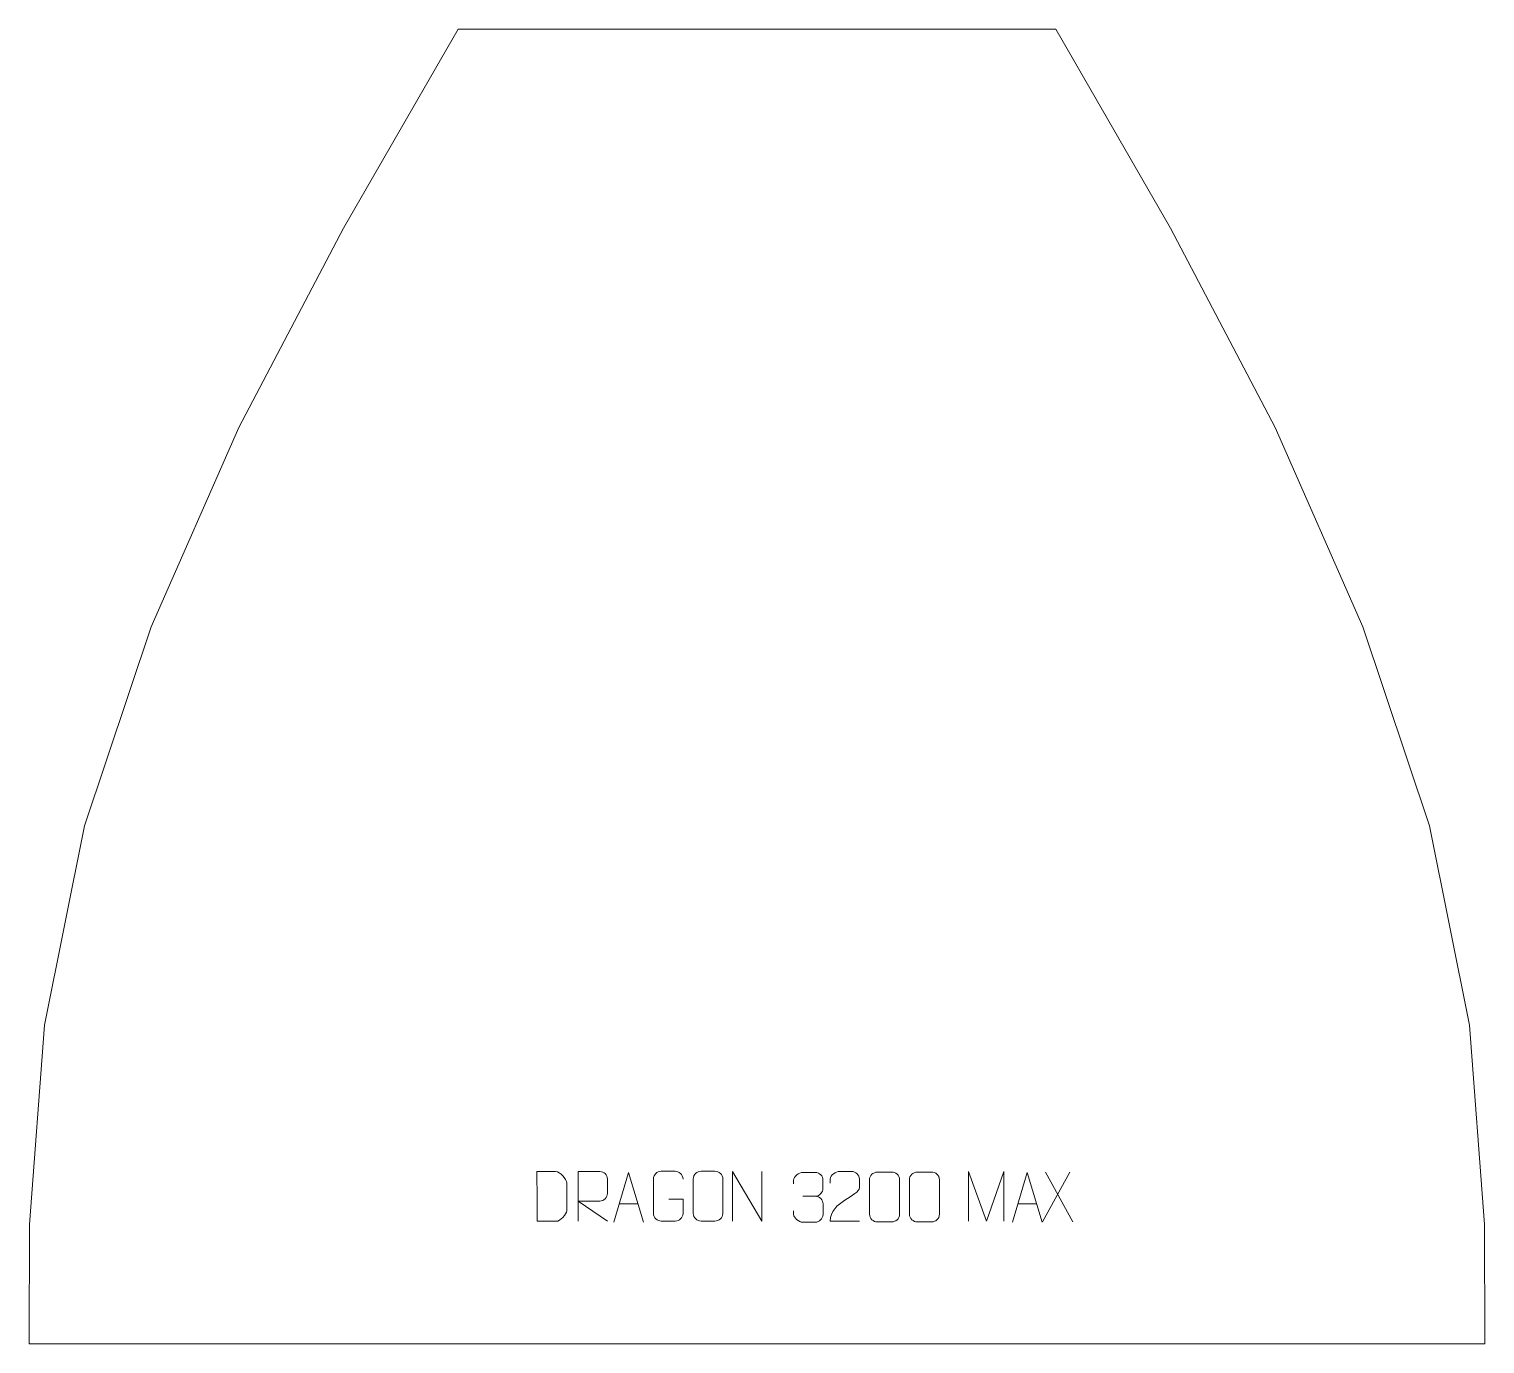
# Model space of a CAD drawing. Header units: millimetres. Extents: x -376 to 354, y 443 to 1103.
import ezdxf

# ---------------------------------------------------------------- set-up
doc = ezdxf.new("R2010")
doc.units = ezdxf.units.MM
doc.header["$MEASUREMENT"] = 0
doc.layers.add('layer 1', color=7, linetype='Continuous')

msp = doc.modelspace()

# ---------------------------------------------------------------- linework, layer by layer
at = {"layer": 'layer 1', "color": 242, "lineweight": 9}
msp.add_open_spline([(-160.9113, 1102.5526), (-160.9113, 1102.5526), (139.0891, 1102.5526), (139.0891, 1102.5526), (139.0891, 1102.5526), (139.0891, 1102.5526), (196.5884, 1002.5542), (196.5884, 1002.5542), (196.5884, 1002.5542), (196.5884, 1002.5542), (249.089, 902.5542), (249.089, 902.5542), (249.089, 902.5542), (249.089, 902.5542), (293.0893, 802.5527), (293.0893, 802.5527), (293.0893, 802.5527), (293.0893, 802.5527), (326.5897, 702.5538), (326.5897, 702.5538), (326.5897, 702.5538), (326.5897, 702.5538), (346.5892, 602.5539), (346.5892, 602.5539), (346.5892, 602.5539), (346.5892, 602.5539), (354.0897, 502.5539), (354.0897, 502.5539), (354.0897, 502.5539), (354.0897, 502.5539), (354.3184, 442.5532), (354.3184, 442.5532), (354.3184, 442.5532), (354.3184, 442.5532), (-376.1406, 442.5532), (-376.1406, 442.5532), (-376.1406, 442.5532), (-376.1406, 442.5532), (-375.9103, 502.5539), (-375.9103, 502.5539), (-375.9103, 502.5539), (-375.9103, 502.5539), (-368.4102, 602.5539), (-368.4102, 602.5539), (-368.4102, 602.5539), (-368.4102, 602.5539), (-348.4104, 702.5538), (-348.4104, 702.5538), (-348.4104, 702.5538), (-348.4104, 702.5538), (-314.9103, 802.5527), (-314.9103, 802.5527), (-314.9103, 802.5527), (-314.9103, 802.5527), (-270.9112, 902.5542), (-270.9112, 902.5542), (-270.9112, 902.5542), (-270.9112, 902.5542), (-218.4106, 1002.5542), (-218.4106, 1002.5542), (-218.4106, 1002.5542), (-218.4106, 1002.5542), (-160.9113, 1102.5526), (-160.9113, 1102.5526)], degree=3, knots=[0, 0, 0, 0, 0.05882353, 0.05882353, 0.05882353, 0.05882353, 0.11764706, 0.11764706, 0.11764706, 0.11764706, 0.17647059, 0.17647059, 0.17647059, 0.17647059, 0.23529412, 0.23529412, 0.23529412, 0.23529412, 0.29411765, 0.29411765, 0.29411765, 0.29411765, 0.35294118, 0.35294118, 0.35294118, 0.35294118, 0.41176471, 0.41176471, 0.41176471, 0.41176471, 0.47058824, 0.47058824, 0.47058824, 0.47058824, 0.52941176, 0.52941176, 0.52941176, 0.52941176, 0.58823529, 0.58823529, 0.58823529, 0.58823529, 0.64705882, 0.64705882, 0.64705882, 0.64705882, 0.70588235, 0.70588235, 0.70588235, 0.70588235, 0.76470588, 0.76470588, 0.76470588, 0.76470588, 0.82352941, 0.82352941, 0.82352941, 0.82352941, 0.88235294, 0.88235294, 0.88235294, 0.88235294, 1, 1, 1, 1], dxfattribs=at)
at = {"layer": 'layer 1', "color": 250, "lineweight": 9}
for points, knots in [([(-121.2491, 504.1412), (-118.9173, 504.1416), (-113.9671, 504.1176), (-111.6356, 504.1173), (-111.6356, 504.1173), (-109.7106, 504.0119), (-106.392, 507.5535), (-106.4032, 509.5708), (-106.4032, 509.5708), (-106.4036, 515.3409), (-106.4036, 517.5106), (-106.4032, 523.2799), (-106.4032, 523.2799), (-106.4075, 525.418), (-109.782, 529.0781), (-111.9344, 529.0646), (-111.9344, 529.0646), (-114.2601, 529.0646), (-118.9844, 529.0646), (-121.3105, 529.0646), (-121.3105, 529.0646), (-121.3101, 523.3177), (-121.2488, 509.8885), (-121.2491, 504.1412)], [0, 0, 0, 0, 0.14285714, 0.14285714, 0.14285714, 0.14285714, 0.28571429, 0.28571429, 0.28571429, 0.28571429, 0.42857143, 0.42857143, 0.42857143, 0.42857143, 0.57142857, 0.57142857, 0.57142857, 0.57142857, 0.71428571, 0.71428571, 0.71428571, 0.71428571, 1, 1, 1, 1]), ([(-100.6116, 504.1262), (-100.6116, 504.1262), (-100.6116, 529.0797), (-100.6116, 529.0797), (-100.6116, 529.0797), (-97.0168, 529.0797), (-93.4213, 529.0797), (-89.8261, 529.0797), (-89.8261, 529.0797), (-87.5008, 529.042), (-85.9435, 527.552), (-85.9476, 525.1856), (-85.9476, 525.1856), (-85.948, 523.1501), (-85.948, 520.0907), (-85.9476, 518.0547), (-85.9476, 518.0547), (-85.9541, 516.1792), (-87.7664, 514.2374), (-89.7759, 514.2183), (-89.7759, 514.2183), (-89.7759, 514.2183), (-100.6116, 514.2183), (-100.6116, 514.2183), (-100.6116, 514.2183), (-100.6116, 514.2183), (-85.9569, 504.1262), (-85.9569, 504.1262)], [0, 0, 0, 0, 0.125, 0.125, 0.125, 0.125, 0.25, 0.25, 0.25, 0.25, 0.375, 0.375, 0.375, 0.375, 0.5, 0.5, 0.5, 0.5, 0.625, 0.625, 0.625, 0.625, 0.75, 0.75, 0.75, 0.75, 1, 1, 1, 1]), ([(-82.7495, 503.584), (-82.7495, 503.584), (-75.3785, 528.5375), (-75.3785, 528.5375), (-75.3785, 528.5375), (-75.3785, 528.5375), (-67.8086, 503.584), (-67.8086, 503.584)], [0, 0, 0, 0, 0.33333333, 0.33333333, 0.33333333, 0.33333333, 1, 1, 1, 1]), ([(-55.1937, 515.2183), (-55.1937, 515.2183), (-48.0256, 515.2183), (-48.0256, 515.2183), (-48.0256, 515.2183), (-48.0256, 515.2183), (-48.0256, 508.0502), (-48.0256, 508.0502), (-48.0256, 508.0502), (-48.1653, 505.7268), (-49.8425, 504.2472), (-51.9903, 504.2364), (-51.9903, 504.2364), (-54.3221, 504.2368), (-56.6541, 504.2368), (-58.9856, 504.2364), (-58.9856, 504.2364), (-60.9105, 504.131), (-62.8827, 506.0155), (-62.8715, 508.0328), (-62.8715, 508.0328), (-62.8711, 513.8029), (-62.8711, 519.5726), (-62.8715, 525.3419), (-62.8715, 525.3419), (-62.8673, 527.48), (-61.1205, 529.1992), (-58.9682, 529.1858), (-58.9682, 529.1858), (-56.6425, 529.1858), (-54.3164, 529.1858), (-51.9903, 529.1858), (-51.9903, 529.1858), (-50.0436, 529.2212), (-48.0522, 527.7297), (-48.0256, 525.292)], [0, 0, 0, 0, 0.1, 0.1, 0.1, 0.1, 0.2, 0.2, 0.2, 0.2, 0.3, 0.3, 0.3, 0.3, 0.4, 0.4, 0.4, 0.4, 0.5, 0.5, 0.5, 0.5, 0.6, 0.6, 0.6, 0.6, 0.7, 0.7, 0.7, 0.7, 0.8, 0.8, 0.8, 0.8, 1, 1, 1, 1]), ([(-38.9682, 529.1858), (-36.6425, 529.1858), (-34.3164, 529.1858), (-31.9903, 529.1858), (-31.9903, 529.1858), (-30.0437, 529.2214), (-28.0523, 527.7298), (-28.0256, 525.2922), (-28.0256, 525.2922), (-28.026, 519.5453), (-28.026, 513.798), (-28.0256, 508.0503), (-28.0256, 508.0503), (-28.1654, 505.7269), (-29.8426, 504.2473), (-31.9903, 504.2365), (-31.9903, 504.2365), (-34.3222, 504.2369), (-36.6541, 504.2369), (-38.9856, 504.2365), (-38.9856, 504.2365), (-40.9106, 504.1311), (-42.8827, 506.0156), (-42.8715, 508.0329), (-42.8715, 508.0329), (-42.8712, 513.803), (-42.8712, 519.5727), (-42.8715, 525.342), (-42.8715, 525.342), (-42.8673, 527.4801), (-41.1206, 529.1993), (-38.9682, 529.1858)], [0, 0, 0, 0, 0.11111111, 0.11111111, 0.11111111, 0.11111111, 0.22222222, 0.22222222, 0.22222222, 0.22222222, 0.33333333, 0.33333333, 0.33333333, 0.33333333, 0.44444444, 0.44444444, 0.44444444, 0.44444444, 0.55555556, 0.55555556, 0.55555556, 0.55555556, 0.66666667, 0.66666667, 0.66666667, 0.66666667, 0.77777778, 0.77777778, 0.77777778, 0.77777778, 1, 1, 1, 1]), ([(-23.1987, 504.2108), (-23.1987, 504.2108), (-23.1987, 529.1643), (-23.1987, 529.1643), (-23.1987, 529.1643), (-23.1987, 529.1643), (-8.5439, 504.2108), (-8.5439, 504.2108), (-8.5439, 504.2108), (-8.5439, 504.2108), (-8.5439, 529.1643), (-8.5439, 529.1643)], [0, 0, 0, 0, 0.25, 0.25, 0.25, 0.25, 0.5, 0.5, 0.5, 0.5, 1, 1, 1, 1]), ([(7.4551, 522.9024), (7.4551, 522.9024), (7.4551, 524.7596), (7.4551, 524.7596), (7.4551, 524.7596), (7.4408, 526.5015), (10.1053, 528.6196), (12.1644, 528.5969), (12.1644, 528.5969), (14.2285, 528.5969), (16.2925, 528.5969), (18.3562, 528.5969), (18.3562, 528.5969), (20.5507, 528.6057), (22.149, 526.7589), (22.1934, 524.8468), (22.1934, 524.8468), (22.193, 523.4117), (22.193, 521.9766), (22.1934, 520.5411), (22.1934, 520.5411), (22.1448, 518.8876), (20.5422, 516.6576), (18.3439, 516.6676), (18.3439, 516.6676), (20.5476, 516.6564), (22.1556, 514.8532), (22.2096, 512.7937), (22.2096, 512.7937), (22.2092, 511.009), (22.2092, 509.2243), (22.2096, 507.4392), (22.2096, 507.4392), (22.2197, 505.3778), (20.1648, 503.6147), (18.3439, 503.6228), (18.3439, 503.6228), (16.2786, 503.6231), (14.2134, 503.6231), (12.1478, 503.6228), (12.1478, 503.6228), (9.9792, 503.6343), (7.4482, 506.0345), (7.4296, 507.4963), (7.4296, 507.4963), (7.4296, 507.4963), (7.4296, 509.4049), (7.4296, 509.4049)], [0, 0, 0, 0, 0.07692308, 0.07692308, 0.07692308, 0.07692308, 0.15384615, 0.15384615, 0.15384615, 0.15384615, 0.23076923, 0.23076923, 0.23076923, 0.23076923, 0.30769231, 0.30769231, 0.30769231, 0.30769231, 0.38461538, 0.38461538, 0.38461538, 0.38461538, 0.46153846, 0.46153846, 0.46153846, 0.46153846, 0.53846154, 0.53846154, 0.53846154, 0.53846154, 0.61538462, 0.61538462, 0.61538462, 0.61538462, 0.69230769, 0.69230769, 0.69230769, 0.69230769, 0.76923077, 0.76923077, 0.76923077, 0.76923077, 0.84615385, 0.84615385, 0.84615385, 0.84615385, 1, 1, 1, 1]), ([(40.5362, 504.1701), (35.6218, 504.1704), (30.7074, 504.1704), (25.7933, 504.1701), (25.7933, 504.1701), (25.7933, 514.1024), (40.4443, 516.7436), (40.5362, 521.0539), (40.5362, 521.0539), (40.5359, 522.478), (40.5359, 523.9017), (40.5362, 525.325), (40.5362, 525.325), (40.5193, 527.4021), (38.3965, 529.1269), (36.7255, 529.1442), (36.7255, 529.1442), (34.6523, 529.1438), (32.5794, 529.1438), (30.507, 529.1442), (30.507, 529.1442), (28.6849, 529.1607), (25.8602, 527.3686), (25.7933, 525.275), (25.7933, 525.275), (25.7933, 525.275), (25.7933, 523.2202), (25.7933, 523.2202)], [0, 0, 0, 0, 0.125, 0.125, 0.125, 0.125, 0.25, 0.25, 0.25, 0.25, 0.375, 0.375, 0.375, 0.375, 0.5, 0.5, 0.5, 0.5, 0.625, 0.625, 0.625, 0.625, 0.75, 0.75, 0.75, 0.75, 1, 1, 1, 1]), ([(49.5099, 528.8015), (51.876, 528.8015), (54.2425, 528.8015), (56.609, 528.8015), (56.609, 528.8015), (58.5895, 528.8371), (60.6155, 527.3428), (60.6426, 524.9007), (60.6426, 524.9007), (60.6422, 519.1433), (60.6422, 513.3855), (60.6426, 507.6273), (60.6426, 507.6273), (60.5005, 505.2997), (58.7941, 503.8174), (56.609, 503.8066), (56.609, 503.8066), (54.2366, 503.807), (51.8642, 503.807), (49.4922, 503.8066), (49.4922, 503.8066), (47.5337, 503.701), (45.5273, 505.5889), (45.5387, 507.6099), (45.5387, 507.6099), (45.5391, 513.3905), (45.5391, 519.1708), (45.5387, 524.9506), (45.5387, 524.9506), (45.543, 527.0926), (47.3201, 528.8151), (49.5099, 528.8015)], [0, 0, 0, 0, 0.11111111, 0.11111111, 0.11111111, 0.11111111, 0.22222222, 0.22222222, 0.22222222, 0.22222222, 0.33333333, 0.33333333, 0.33333333, 0.33333333, 0.44444444, 0.44444444, 0.44444444, 0.44444444, 0.55555556, 0.55555556, 0.55555556, 0.55555556, 0.66666667, 0.66666667, 0.66666667, 0.66666667, 0.77777778, 0.77777778, 0.77777778, 0.77777778, 1, 1, 1, 1]), ([(69.5099, 528.8015), (71.876, 528.8015), (74.2425, 528.8015), (76.609, 528.8015), (76.609, 528.8015), (78.5895, 528.8371), (80.6155, 527.3428), (80.6426, 524.9007), (80.6426, 524.9007), (80.6422, 519.1433), (80.6422, 513.3855), (80.6426, 507.6273), (80.6426, 507.6273), (80.5005, 505.2997), (78.7941, 503.8174), (76.609, 503.8066), (76.609, 503.8066), (74.2366, 503.807), (71.8642, 503.807), (69.4922, 503.8066), (69.4922, 503.8066), (67.5337, 503.701), (65.5273, 505.5889), (65.5387, 507.6099), (65.5387, 507.6099), (65.5391, 513.3905), (65.5391, 519.1708), (65.5387, 524.9506), (65.5387, 524.9506), (65.543, 527.0926), (67.3201, 528.8151), (69.5099, 528.8015)], [0, 0, 0, 0, 0.11111111, 0.11111111, 0.11111111, 0.11111111, 0.22222222, 0.22222222, 0.22222222, 0.22222222, 0.33333333, 0.33333333, 0.33333333, 0.33333333, 0.44444444, 0.44444444, 0.44444444, 0.44444444, 0.55555556, 0.55555556, 0.55555556, 0.55555556, 0.66666667, 0.66666667, 0.66666667, 0.66666667, 0.77777778, 0.77777778, 0.77777778, 0.77777778, 1, 1, 1, 1]), ([(95.2862, 504.2086), (95.2862, 504.2086), (95.2862, 529.1665), (95.2862, 529.1665), (95.2862, 529.1665), (95.2862, 529.1665), (104.2113, 504.2086), (104.2113, 504.2086), (104.2113, 504.2086), (104.2113, 504.2086), (112.9712, 529.166), (112.9712, 529.166), (112.9712, 529.166), (112.9712, 529.166), (112.9712, 504.2086), (112.9712, 504.2086)], [0, 0, 0, 0, 0.2, 0.2, 0.2, 0.2, 0.4, 0.4, 0.4, 0.4, 0.6, 0.6, 0.6, 0.6, 1, 1, 1, 1]), ([(117.2505, 503.584), (117.2505, 503.584), (124.6215, 528.5375), (124.6215, 528.5375), (124.6215, 528.5375), (124.6215, 528.5375), (132.1914, 503.584), (132.1914, 503.584)], [0, 0, 0, 0, 0.33333333, 0.33333333, 0.33333333, 0.33333333, 1, 1, 1, 1])]:
    msp.add_open_spline(points, degree=3, knots=knots, dxfattribs=at)
for points in [[(146.1393, 528.7754), (146.1393, 528.7754), (132.3987, 503.8796), (132.3987, 503.8796)], [(133.8533, 528.7754), (133.8533, 528.7754), (147.5939, 503.8219), (147.5939, 503.8219)], [(-80.0269, 512.8334), (-80.0269, 512.8334), (-70.5312, 512.8334), (-70.5312, 512.8334)], [(12.1648, 516.6572), (12.1648, 516.6572), (18.3612, 516.6572), (18.3612, 516.6572)], [(119.9731, 512.8334), (119.9731, 512.8334), (129.4688, 512.8334), (129.4688, 512.8334)]]:
    msp.add_open_spline(points, degree=3, dxfattribs=at)

doc.saveas('drawing.dxf')
